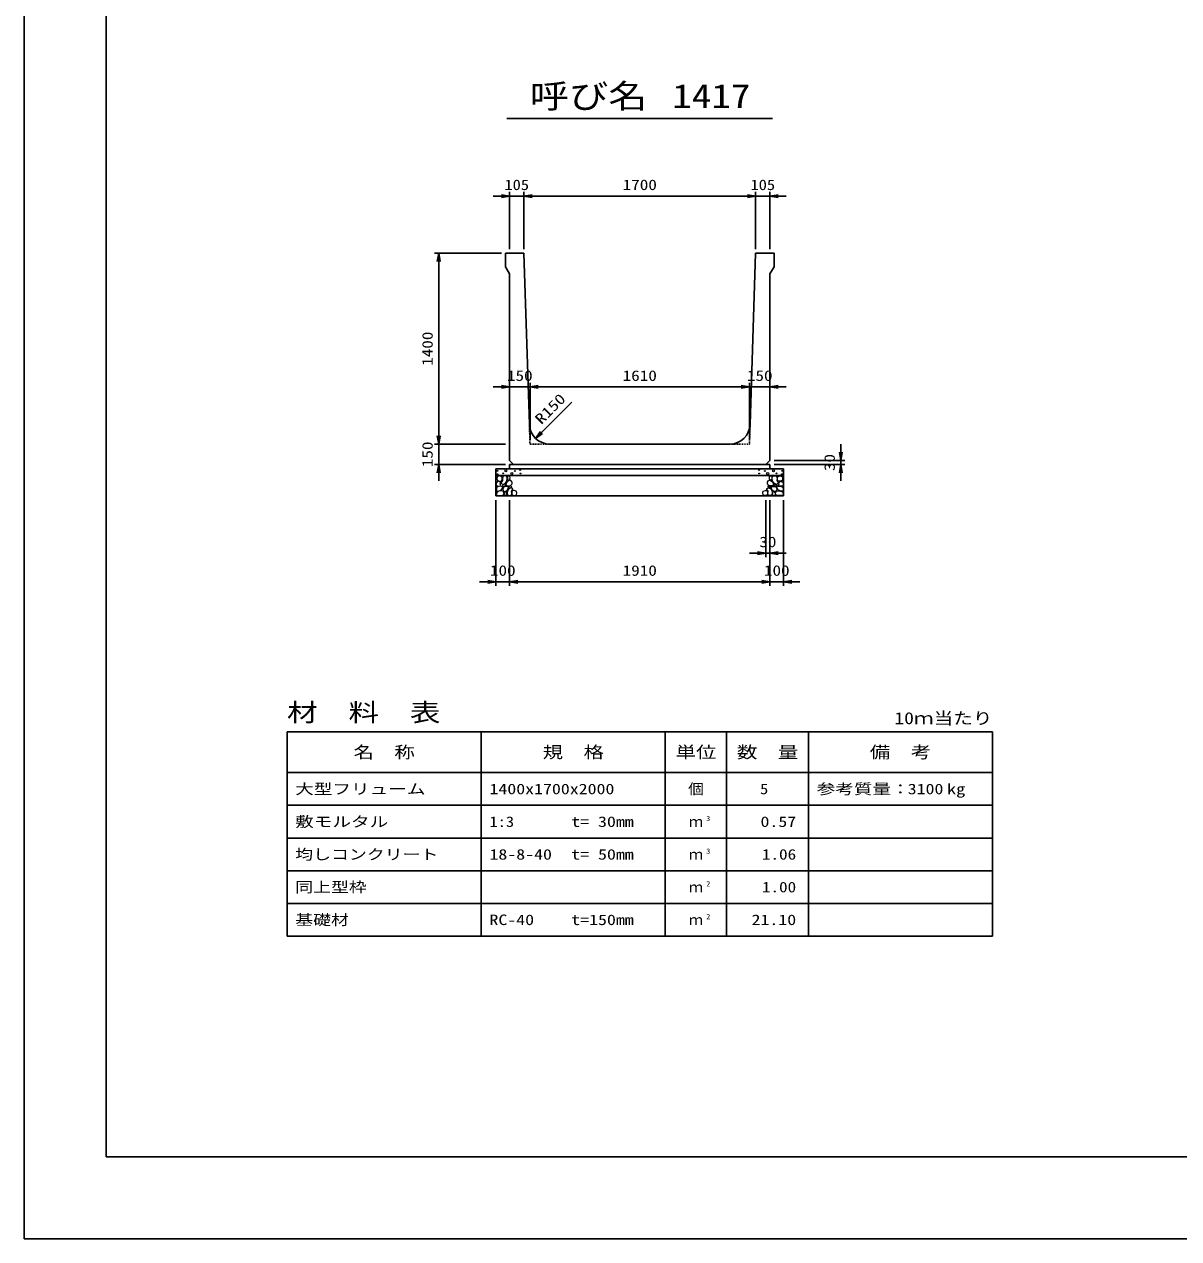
# Model space of a CAD drawing. Units: millimetres at full size. Extents: x 0 to 25230, y 0 to 17820.
# Drawn here: x 0 to 8469, y 0 to 8910 of the extents above; entities that cross this region are included whole.
import ezdxf
from ezdxf.enums import TextEntityAlignment as Align

# ---------------------------------------------------------------- set-up
doc = ezdxf.new("R2010")
doc.units = ezdxf.units.MM
doc.linetypes.add('DASHED_SPACED', pattern=[12, 6, -6])
for name, color, linetype, lineweight in [('D-DCR-HCHn', 4, 'Continuous', 9), ('D-MTR-FRAM', 7, 'Continuous', 25), ('D-MTR-LINE', 7, 'Continuous', 25), ('D-STR-DIM', 7, 'Continuous', 25), ('D-STR-STRn', 1, 'Continuous', 25), ('D-TTL', 2, 'Continuous', 25), ('D-TTL-TXT', 7, 'Continuous', 25)]:
    doc.layers.add(name, color=color, linetype=linetype, lineweight=lineweight)
doc.layers.add('D-MTR', color=7, linetype='Continuous')
doc.layers.add('D-MTR-TXT', color=7, linetype='Continuous')
doc.styles.add('ＭＳ ゴシック', font='')
doc.styles.get('ＭＳ ゴシック').set_extended_font_data('MS Gothic')

# ---------------------------------------------------------------- blocks, each defined once
blk = doc.blocks.new('open_arrow')
at = {"color": 0, "linetype": 'Continuous', "lineweight": -2}
blk.add_lwpolyline([(7.5, 1.25), (0, 0), (7.5, -1.25)], dxfattribs=at)

msp = doc.modelspace()

# ---------------------------------------------------------------- linework, layer by layer
at = {"layer": 'D-DCR-HCHn'}
for points in [[(3465.46, 5550.018), (3460.26, 5534.416), (3467.194, 5524.015), (3484.53, 5522.281), (3496.366, 5527.362), (3491.464, 5539.617), (3494.932, 5546.551), (3487.997, 5553.486), (3477.596, 5556.953)], [(3498.399, 5593.358), (3482.796, 5596.825), (3468.928, 5589.891), (3467.194, 5574.289), (3470.661, 5562.154), (3487.997, 5556.953), (3500.132, 5556.953), (3505.333, 5565.621), (3505.333, 5584.69)], [(3512.267, 5595.092), (3507.067, 5579.49), (3508.8, 5562.154), (3496.665, 5543.084), (3512.267, 5534.416), (3529.603, 5543.084), (3540.005, 5556.953), (3543.472, 5579.49), (3540.005, 5591.625), (3529.603, 5596.825)], [(3515.735, 5534.416), (3507.067, 5527.482), (3510.534, 5522.281), (3522.669, 5522.281), (3527.87, 5524.015), (3531.337, 5530.949), (3526.136, 5536.15)], [(3541.739, 5553.486), (3533.071, 5532.683), (3540.005, 5524.015), (3560.808, 5524.015), (3569.476, 5527.482), (3578.144, 5539.617), (3578.144, 5550.018), (3569.476, 5563.887), (3559.074, 5565.621)], [(3545.206, 5591.625), (3545.206, 5570.822), (3553.874, 5565.621), (3562.542, 5570.822), (3564.275, 5582.957), (3562.542, 5593.358), (3550.407, 5596.825)], [(5488.261, 5553.486), (5496.929, 5532.683), (5489.995, 5524.015), (5469.192, 5524.015), (5460.524, 5527.482), (5451.856, 5539.617), (5451.856, 5550.018), (5460.524, 5563.887), (5470.926, 5565.621)], [(5484.794, 5591.625), (5484.794, 5570.822), (5476.126, 5565.621), (5467.458, 5570.822), (5465.725, 5582.957), (5467.458, 5593.358), (5479.593, 5596.825)], [(5517.733, 5595.092), (5522.933, 5579.49), (5521.2, 5562.154), (5533.335, 5543.084), (5517.733, 5534.416), (5500.397, 5543.084), (5489.995, 5556.953), (5486.528, 5579.49), (5489.995, 5591.625), (5500.397, 5596.825)], [(5514.265, 5534.416), (5522.933, 5527.482), (5519.466, 5522.281), (5507.331, 5522.281), (5502.13, 5524.015), (5498.663, 5530.949), (5503.864, 5536.15)], [(5531.601, 5593.358), (5547.204, 5596.825), (5561.072, 5589.891), (5562.806, 5574.289), (5559.339, 5562.154), (5542.003, 5556.953), (5529.868, 5556.953), (5524.667, 5565.621), (5524.667, 5584.69)], [(5564.54, 5550.018), (5569.74, 5534.416), (5562.806, 5524.015), (5545.47, 5522.281), (5533.634, 5527.362), (5538.536, 5539.617), (5535.068, 5546.551), (5542.003, 5553.486), (5552.404, 5556.953)], [(3498.366, 5492.419), (3511.208, 5511.681), (3509.603, 5516.497), (3491.946, 5521.312), (3475.894, 5519.707), (3464.658, 5510.076), (3463.052, 5498.84), (3464.658, 5487.604), (3477.499, 5484.393)], [(3504.787, 5452.29), (3516.023, 5457.105), (3519.234, 5473.157), (3512.813, 5484.393), (3501.577, 5487.604), (3487.13, 5485.999), (3471.078, 5479.578), (3463.052, 5469.947), (3463.052, 5458.711), (3467.868, 5452.29), (3487.13, 5453.895)], [(3543.311, 5492.419), (3551.337, 5511.681), (3544.916, 5519.707), (3525.654, 5519.707), (3517.628, 5516.497), (3509.603, 5505.261), (3509.603, 5495.63), (3517.628, 5482.788), (3527.259, 5481.183)], [(3540.101, 5457.105), (3540.101, 5476.367), (3532.075, 5481.183), (3524.049, 5476.367), (3522.444, 5465.131), (3524.049, 5455.5), (3535.285, 5452.29)], [(3570.599, 5453.895), (3575.415, 5468.342), (3573.81, 5484.393), (3585.046, 5502.05), (3570.599, 5510.076), (3554.548, 5502.05), (3544.916, 5489.209), (3541.706, 5468.342), (3544.916, 5457.105), (3554.548, 5452.29)], [(3567.389, 5510.076), (3575.415, 5516.497), (3572.204, 5521.312), (3560.968, 5521.312), (3556.153, 5519.707), (3552.942, 5513.287), (3557.758, 5508.471)], [(3583.441, 5455.5), (3597.887, 5452.29), (3610.729, 5458.711), (3612.334, 5473.157), (3609.124, 5484.393), (3593.072, 5489.209), (3581.836, 5489.209), (3577.02, 5481.183), (3577.02, 5463.526)], [(5446.559, 5455.5), (5432.113, 5452.29), (5419.271, 5458.711), (5417.666, 5473.157), (5420.876, 5484.393), (5436.928, 5489.209), (5448.164, 5489.209), (5452.98, 5481.183), (5452.98, 5463.526)], [(5459.401, 5453.895), (5454.585, 5468.342), (5456.19, 5484.393), (5444.954, 5502.05), (5459.401, 5510.076), (5475.452, 5502.05), (5485.084, 5489.209), (5488.294, 5468.342), (5485.084, 5457.105), (5475.452, 5452.29)], [(5462.611, 5510.076), (5454.585, 5516.497), (5457.796, 5521.312), (5469.032, 5521.312), (5473.847, 5519.707), (5477.058, 5513.287), (5472.242, 5508.471)], [(5486.689, 5492.419), (5478.663, 5511.681), (5485.084, 5519.707), (5504.346, 5519.707), (5512.372, 5516.497), (5520.397, 5505.261), (5520.397, 5495.63), (5512.372, 5482.788), (5502.741, 5481.183)], [(5489.899, 5457.105), (5489.899, 5476.367), (5497.925, 5481.183), (5505.951, 5476.367), (5507.556, 5465.131), (5505.951, 5455.5), (5494.715, 5452.29)], [(5525.213, 5452.29), (5513.977, 5457.105), (5510.766, 5473.157), (5517.187, 5484.393), (5528.423, 5487.604), (5542.87, 5485.999), (5558.922, 5479.578), (5566.948, 5469.947), (5566.948, 5458.711), (5562.132, 5452.29), (5542.87, 5453.895)], [(5531.634, 5492.419), (5518.792, 5511.681), (5520.397, 5516.497), (5538.054, 5521.312), (5554.106, 5519.707), (5565.342, 5510.076), (5566.948, 5498.84), (5565.342, 5487.604), (5552.501, 5484.393)]]:
    msp.add_lwpolyline(points, close=True, dxfattribs=at)
for centre, radius in [((3470.727, 5633.618), 3), ((3512.292, 5615.414), 3), ((3533.336, 5633.618), 7.5), ((3576.664, 5614.623), 7.5), ((3597.708, 5632.827), 3), ((3638.131, 5639.669), 3), ((3639.273, 5614.623), 3), ((5390.727, 5614.623), 3), ((5391.869, 5639.669), 3), ((5432.292, 5632.827), 3), ((5453.336, 5614.623), 7.5), ((5496.664, 5633.618), 7.5), ((5517.708, 5615.414), 3), ((5559.273, 5633.618), 3), ((3471.869, 5608.573), 3), ((5558.131, 5608.573), 3)]:
    msp.add_circle(centre, radius, dxfattribs=at)
at = {"layer": 'D-MTR-FRAM'}
for p, q in [((1927.5, 3719.663), (7102.5, 3719.663)), ((1927.5, 3719.663), (1927.5, 2219.663)), ((7102.5, 3719.663), (7102.5, 2219.663)), ((1927.5, 2219.663), (7102.5, 2219.663))]:
    msp.add_line(p, q, dxfattribs=at)
at = {"layer": 'D-MTR-LINE'}
for p, q in [((3352.5, 3719.663), (3352.5, 2219.663)), ((4702.5, 3719.663), (4702.5, 2219.663)), ((5152.5, 3719.663), (5152.5, 2219.663)), ((5752.5, 3719.663), (5752.5, 2219.663)), ((1927.5, 3419.663), (7102.5, 3419.663)), ((1927.5, 3179.663), (7102.5, 3179.663)), ((1927.5, 2939.663), (7102.5, 2939.663)), ((1927.5, 2699.663), (7102.5, 2699.663)), ((1927.5, 2459.663), (7102.5, 2459.663))]:
    msp.add_line(p, q, dxfattribs=at)
at = {"layer": 'D-STR-DIM'}
for p, q in [((3560, 7259.663), (3560, 7679.663)), ((3665, 7259.663), (3665, 7679.663)), ((3665, 7259.663), (3665, 7679.663)), ((5365, 7259.663), (5365, 7679.663)), ((5365, 7259.663), (5365, 7679.663)), ((5470, 7259.663), (5470, 7679.663)), ((3440, 7649.663), (3785, 7649.663)), ((3665, 7649.663), (5365, 7649.663)), ((5245, 7649.663), (5590, 7649.663)), ((3500, 7229.663), (3010, 7229.663)), ((3040, 7229.663), (3040, 5829.663)), ((3440, 6249.663), (3830, 6249.663)), ((3710, 5859.663), (3710, 6279.663)), ((3710, 5859.663), (3710, 6279.663)), ((3710, 6249.663), (5320, 6249.663)), ((5200, 6249.663), (5590, 6249.663)), ((5320, 5859.663), (5320, 6279.663)), ((5320, 5859.663), (5320, 6279.663)), ((3750.908, 5871.906), (4016.073, 6137.071)), ((3040, 5949.663), (3040, 5559.663)), ((3530, 5829.663), (3010, 5829.663)), ((3530, 5829.663), (3010, 5829.663)), ((5990, 5829.663), (5990, 5559.663)), ((5500, 5709.663), (6020, 5709.663)), ((3530, 5679.663), (3010, 5679.663)), ((5500, 5679.663), (6020, 5679.663)), ((3460, 5419.663), (3460, 4789.663)), ((3560, 5419.663), (3560, 4789.663)), ((3560, 5419.663), (3560, 4789.663)), ((5440, 5419.663), (5440, 4999.663)), ((5470, 5419.663), (5470, 4789.663)), ((5470, 5419.663), (5470, 4789.663)), ((5470, 5419.663), (5470, 4999.663)), ((5570, 5419.663), (5570, 4789.663)), ((5320, 5029.663), (5590, 5029.663)), ((3680, 4819.663), (3340, 4819.663)), ((3560, 4819.663), (5470, 4819.663)), ((5690, 4819.663), (5350, 4819.663))]:
    msp.add_line(p, q, dxfattribs=at)
at = {"layer": 'D-STR-STRn'}
for p, q in [((3530, 7229.663), (3665, 7229.663)), ((3530, 7129.663), (3530, 7229.663)), ((3665, 7229.663), (3705.333, 5974.844)), ((5365, 7229.663), (5324.667, 5974.844)), ((5500, 7229.663), (5365, 7229.663)), ((5500, 7129.663), (5500, 7229.663)), ((3530, 7129.663), (3560, 7079.663)), ((5500, 7129.663), (5470, 7079.663)), ((3560, 5709.663), (3560, 7079.663)), ((5470, 5709.663), (5470, 7079.663)), ((3855.256, 5829.663), (5174.744, 5829.663)), ((3560, 5709.663), (3590, 5679.663)), ((5470, 5709.663), (5440, 5679.663)), ((3460, 5449.663), (3460, 5649.663)), ((3460, 5649.663), (5570, 5649.663)), ((3560, 5679.663), (5470, 5679.663)), ((3560, 5679.663), (3560, 5649.663)), ((5470, 5679.663), (5470, 5649.663)), ((5570, 5449.663), (5570, 5649.663)), ((3460, 5599.663), (5570, 5599.663)), ((3460, 5449.663), (5570, 5449.663))]:
    msp.add_line(p, q, dxfattribs=at)
at = {"layer": 'D-STR-STRn', "color": 2, "linetype": 'DASHED_SPACED'}
for p, q in [((3705.333, 5974.844), (3710, 5829.663)), ((5324.667, 5974.844), (5320, 5829.663)), ((3710, 5829.663), (3855.256, 5829.663)), ((5320, 5829.663), (5174.744, 5829.663))]:
    msp.add_line(p, q, dxfattribs=at)
at = {"layer": 'D-STR-STRn'}
for centre, start, end in [((3855.256, 5979.663), 181.84102, 270), ((5174.744, 5979.663), 270, 358.15898)]:
    msp.add_arc(centre, 150, start, end, dxfattribs=at)
at = {"layer": 'D-TTL'}
for points in [[(0, 0), (25230, 0), (25230, 17820), (0, 17820)], [(600, 600), (24630, 600), (24630, 17220), (600, 17220)]]:
    msp.add_lwpolyline(points, close=True, dxfattribs=at)
at = {"layer": 'D-TTL-TXT'}
msp.add_line((3540, 8219.663), (5490, 8219.663), dxfattribs=at)

# ---------------------------------------------------------------- block references
at = {"layer": 'D-STR-DIM', "xscale": 8, "yscale": 8}
for p, rotation in [((3560, 7649.663), 180), ((5365, 7649.663), 180), ((5365, 7649.663), 180), ((3040, 7229.663), 270), ((3560, 6249.663), 180), ((5320, 6249.663), 180), ((5320, 6249.663), 180), ((3040, 5829.663), 90), ((3040, 5829.663), 90), ((3750.908, 5871.906), 45), ((5990, 5709.663), 90), ((3040, 5679.663), 270), ((5990, 5679.663), 270), ((5440, 5029.663), 180), ((3460, 4819.663), 180), ((5470, 4819.663), 180), ((5470, 4819.663), 180)]:
    msp.add_blockref('open_arrow', p, dxfattribs=dict(at, rotation=rotation))
for p in [(3665, 7649.663), (3665, 7649.663), (5470, 7649.663), (3710, 6249.663), (3710, 6249.663), (5470, 6249.663), (5470, 5029.663), (3560, 4819.663), (3560, 4819.663), (5570, 4819.663)]:
    msp.add_blockref('open_arrow', p, dxfattribs=at)

# ---------------------------------------------------------------- texts
at = {"layer": 'D-MTR', "style": 'ＭＳ ゴシック', "width": 1.25}
msp.add_text('材\u3000料\u3000表', height=132, dxfattribs=at).set_placement((1927.5, 3755.663), align=Align.BOTTOM_LEFT)
at = {"layer": 'D-MTR', "style": 'ＭＳ ゴシック', "width": 1.2}
msp.add_text('10ｍ当たり', height=87.98, dxfattribs=at).set_placement((7102.5, 3748.663), align=Align.BOTTOM_RIGHT)
at = {"layer": 'D-MTR-TXT', "style": 'ＭＳ ゴシック'}
for s, height, width, p in [('名\u3000称', 87.98, 1.25, (2640, 3569.663)), ('規\u3000格', 87.98, 1.25, (4027.5, 3569.663)), ('単位', 87.98, 1.25, (4927.5, 3569.663)), ('数\u3000量', 87.98, 1.25, (5452.5, 3569.663)), ('備\u3000考', 87.98, 1.25, (6427.5, 3569.663)), ('個', 76.98, 1.1, (4927.5, 3299.663))]:
    msp.add_text(s, height=height, dxfattribs=dict(at, width=width)).set_placement(p, align=Align.MIDDLE_CENTER)
for s, width, p in [('大型フリューム', 1.3, (1987.5, 3299.663)), ('1400x1700x2000', 1.25, (3412.5, 3299.663)), ('参考質量：    kg', 1.3, (5812.5, 3299.663)), ('敷モルタル', 1.3, (1987.5, 3059.663)), ('1:3', 1.15, (3412.5, 3059.663)), ('t= 30mm', 1.25, (4012.5, 3059.663)), ('均しコンクリート', 1.25, (1987.5, 2819.663)), ('18-8-40', 1.25, (3412.5, 2819.663)), ('t= 50mm', 1.25, (4012.5, 2819.663)), ('同上型枠', 1.25, (1987.5, 2579.663)), ('基礎材', 1.25, (1987.5, 2339.663)), ('RC-40', 1.25, (3412.5, 2339.663)), ('t=150mm', 1.25, (4012.5, 2339.663))]:
    msp.add_text(s, height=76.98, dxfattribs=dict(at, width=width)).set_placement(p, align=Align.MIDDLE_LEFT)
for s, width, p in [('5', 1.15, (5457.83, 3299.663)), ('3100', 1.25, (6742.5, 3299.663)), ('0.57', 1.25, (5662.5, 3059.663)), ('1.06', 1.2, (5662.5, 2819.663)), ('1.00', 1.2, (5662.5, 2579.663)), ('21.10', 1.25, (5662.5, 2339.663))]:
    msp.add_text(s, height=76.98, dxfattribs=dict(at, width=width)).set_placement(p, align=Align.MIDDLE_RIGHT)
for p in [(4927.5, 3059.663), (4927.5, 2819.663), (4927.5, 2579.663), (4927.5, 2339.663)]:
    msp.add_text('ｍ', height=76.98, dxfattribs=at).set_placement(p, align=Align.MIDDLE_CENTER)
at = {"layer": 'D-MTR-TXT', "style": 'ＭＳ ゴシック', "width": 1.15}
for s, p in [('3', (5002.5, 3052.663)), ('3', (5002.5, 2812.663)), ('2', (5002.5, 2572.663)), ('2', (5002.5, 2332.663))]:
    msp.add_text(s, height=38.49, dxfattribs=at).set_placement(p, align=Align.BOTTOM_LEFT)
at = {"layer": 'D-STR-DIM', "style": 'ＭＳ ゴシック'}
for s, width, p in [('105', 1.15, (3612.5, 7732.163)), ('1700', 1.2, (4515, 7732.163)), ('105', 1.15, (5417.5, 7732.163)), ('150', 1.2, (3635, 6332.163)), ('1610', 1.2, (4515, 6332.163)), ('150', 1.2, (5395, 6332.163)), ('30', 1.2, (5455, 5112.163)), ('100', 1.2, (3510, 4902.163)), ('1910', 1.2, (4515, 4902.163)), ('100', 1.2, (5520, 4902.163))]:
    msp.add_text(s, height=76.98, dxfattribs=dict(at, width=width)).set_placement(p, align=Align.MIDDLE_CENTER)
at = {"layer": 'D-STR-DIM', "style": 'ＭＳ ゴシック', "width": 1.2}
for s, p in [('1400', (2957.5, 6529.663)), ('150', (2957.5, 5754.663)), ('30', (5907.5, 5694.663))]:
    msp.add_text(s, height=76.98, rotation=90, dxfattribs=at).set_placement(p, align=Align.MIDDLE_CENTER)
at = {"layer": 'D-STR-DIM', "style": 'ＭＳ ゴシック', "width": 1.25}
msp.add_text('R150', height=76.98, rotation=45, dxfattribs=at).set_placement((3809.318, 5952.944), align=Align.BOTTOM_LEFT)
at = {"layer": 'D-TTL-TXT', "style": 'ＭＳ ゴシック', "width": 1.2}
for s, p in [('呼び名', (4140, 8242.163)), ('1417', (5040, 8242.163))]:
    msp.add_text(s, height=176, dxfattribs=at).set_placement(p, align=Align.BOTTOM_CENTER)

doc.saveas('drawing.dxf')
